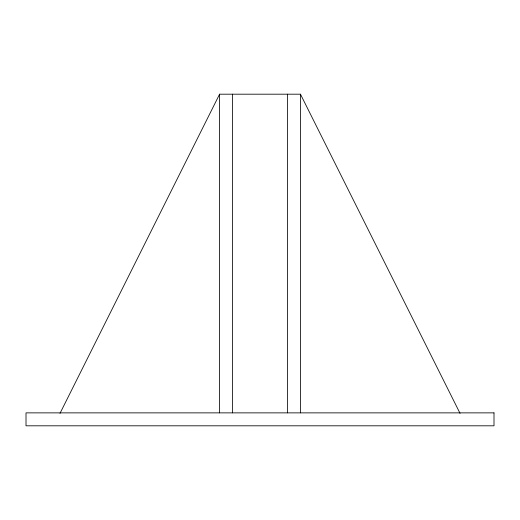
<?xml version="1.0" encoding="UTF-8"?>
<svg xmlns="http://www.w3.org/2000/svg" width="520" height="520" viewBox="0 0 520 520"><rect width="100%" height="100%" fill="white"/><g stroke="black" fill="none" stroke-linecap="round" stroke-linejoin="round"><path stroke-width="0.78" d="M59.995 413.368L219.583 94.192L300.463 94.192L460.05 413.368M300.463 94.192L300.463 412.854M287.521 94.192L287.521 412.854M232.525 94.192L232.525 412.854M219.583 94.192L219.583 412.854M494 412.867L26.013 412.867L26.013 425.809L494 425.809L494 412.867"/></g></svg>
